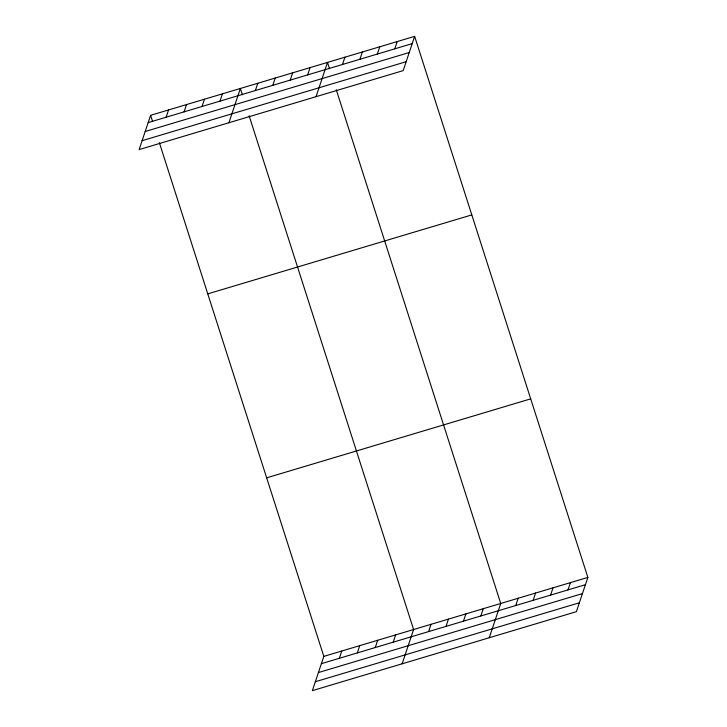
<?xml version="1.0" encoding="UTF-8"?>
<svg xmlns="http://www.w3.org/2000/svg" width="727" height="727" viewBox="0 0 727 727"><rect width="100%" height="100%" fill="white"/><g stroke="black" fill="none" stroke-linecap="round" stroke-linejoin="round"><path stroke-width="1.09" d="M150.607 115.32L139.139 149.589L403.176 70.619L414.644 36.35L150.607 115.32L152.625 121.618M166.129 117.229L168.564 109.95M184.076 111.858L186.512 104.579M202.033 106.487L204.469 99.208M219.99 101.117L222.426 93.838M228.914 122.745L240.373 88.467L242.391 94.774M255.368 90.539L257.803 83.26M272.798 85.323L275.233 78.043M290.218 80.115L292.654 72.836M307.648 74.899L310.084 67.62M316.045 96.682L327.513 62.413L329.531 68.711M342.499 64.476L344.934 57.197M359.929 59.269L362.364 51.99M377.349 54.052L379.785 46.773M394.779 48.845L397.215 41.566M159.349 142.628L323.824 656.381L312.356 690.65L576.393 611.68L587.861 577.411L414.644 36.35M339.345 658.289L341.781 651.01M357.302 652.919L359.738 645.64M375.25 647.548L377.686 640.269M393.207 642.177L395.642 634.898M402.131 663.796L413.599 629.527L249.125 115.775M428.585 631.599L431.02 624.32M446.014 626.383L448.45 619.104M463.444 621.176L465.88 613.897M480.865 615.96L483.301 608.681M489.262 637.743L500.73 603.474L336.256 89.721M515.716 605.536L518.16 598.257M533.145 600.329L535.581 593.05M550.575 595.113L553.011 587.834M567.996 589.906L570.431 582.618M148.172 122.599L412.209 43.629M145.191 131.505L409.228 52.535M142.119 140.684L406.157 61.713M207.768 293.872L471.805 214.901M266.664 477.83L530.701 398.859M323.824 656.381L587.861 577.411M321.389 663.66L585.426 584.69M318.408 672.566L582.445 593.596M315.336 681.744L579.374 602.774"/></g></svg>
